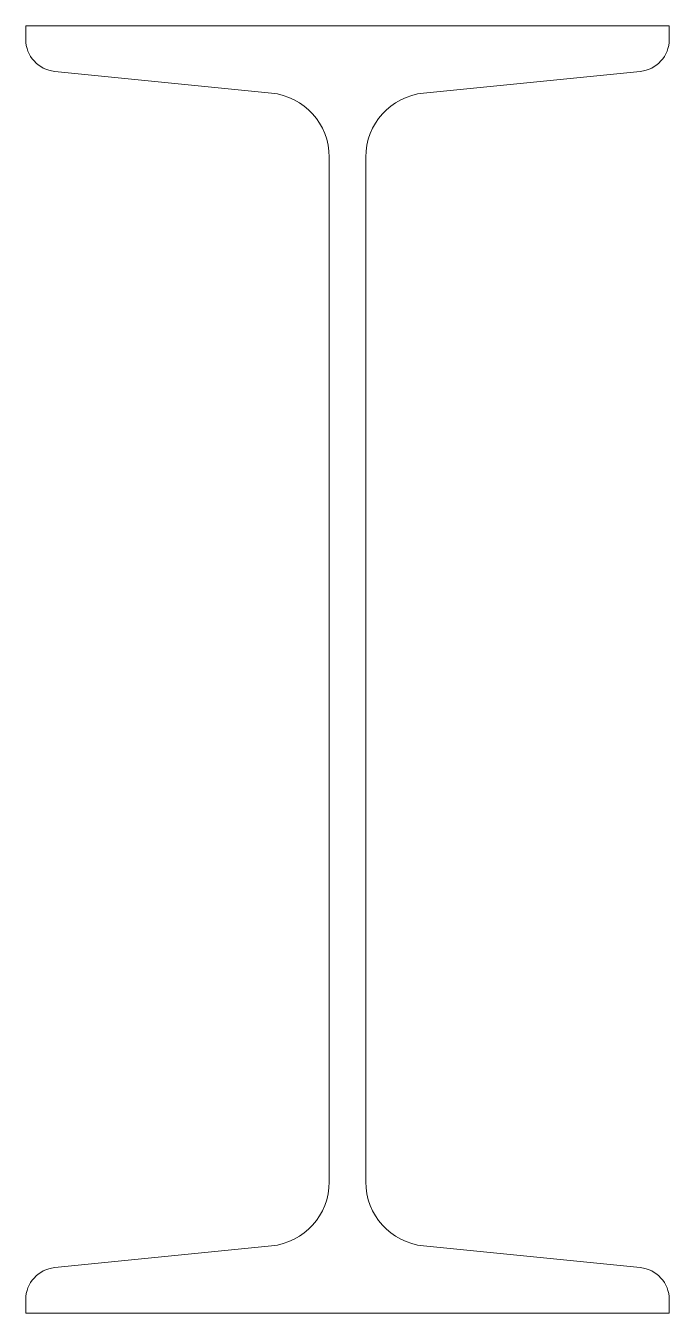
# Model space of a CAD drawing. Header units: millimetres. Extents: x -45 to 45, y 0 to 180.
import ezdxf

# ---------------------------------------------------------------- set-up
doc = ezdxf.new("R2010")
doc.units = ezdxf.units.MM
doc.header["$LTSCALE"] = 0.5
doc.layers.get('0').update_dxf_attribs({"color": 9, "lineweight": 15})

msp = doc.modelspace()

# ---------------------------------------------------------------- linework, layer by layer
at = {"ltscale": 0.5}
msp.add_lwpolyline([(45, 0), (-45, 0), (-45, 1.91, -0.385314), (-40.95, 6.38), (-10.65, 9.41, 0.385314), (-2.55, 18.37), (-2.55, 161.63, 0.385314), (-10.65, 170.59), (-40.95, 173.62, -0.385314), (-45, 178.09), (-45, 180), (45, 180), (45, 178.09, -0.385314), (40.95, 173.62), (10.65, 170.59, 0.385314), (2.55, 161.63), (2.55, 18.37, 0.385314), (10.65, 9.41), (40.95, 6.38, -0.385314), (45, 1.91)], format="xyb", close=True, dxfattribs=at)

doc.saveas('drawing.dxf')
